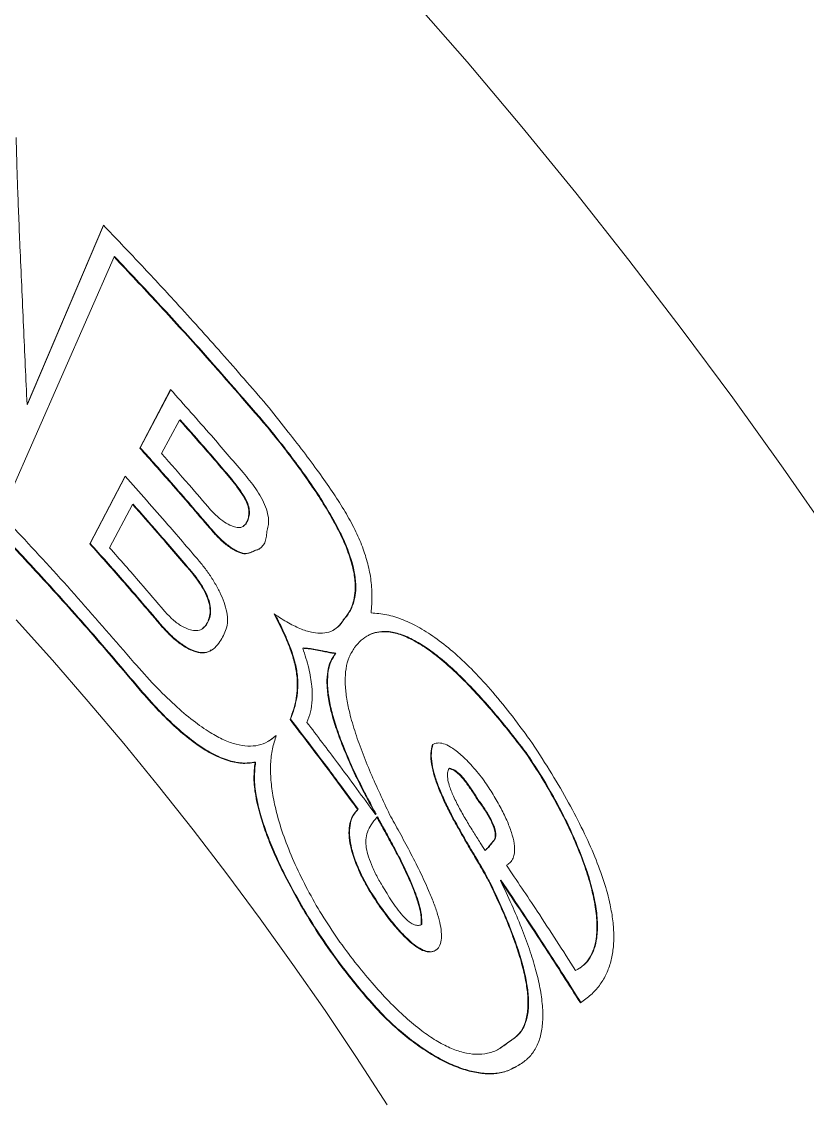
# Model space of a CAD drawing. Header units: inches. Extents: x 0.1 to 10.9, y 0 to 8.5.
# Drawn here: x 9.464 to 9.6139, y 7.0118 to 7.2176 of the extents above; entities that cross this region are included whole.
import ezdxf

# ---------------------------------------------------------------- set-up
doc = ezdxf.new("R2010")
doc.units = ezdxf.units.IN
doc.header["$MEASUREMENT"] = 0

msp = doc.modelspace()

# ---------------------------------------------------------------- linework, layer by layer
at = {"color": 7, "linetype": 'Continuous', "lineweight": 18}
for p, q in [((9.4796229809, 7.1787723375), (9.4650694132, 7.1445988818)), ((9.4796782357, 7.1787142575), (9.4651754792, 7.1446601124)), ((9.4616147778, 7.1269588089), (9.4816713584, 7.1727084833)), ((9.4817774244, 7.1727697139), (9.4816713584, 7.1727084833)), ((9.4865646703, 7.1362571976), (9.4924174148, 7.147450614)), ((9.4866707363, 7.1363184282), (9.4924639515, 7.1473979944)), ((9.4651754792, 7.1446601124), (9.4650694132, 7.1445988818)), ((9.4941741972, 7.1415903346), (9.4907273188, 7.1352066044)), ((9.4942802632, 7.1416515652), (9.4941741972, 7.1415903346)), ((9.5110152894, 7.1402968735), (9.5109092234, 7.1402356429)), ((9.4866707363, 7.1363184282), (9.4865646703, 7.1362571976)), ((9.4837657665, 7.1309042736), (9.4770207431, 7.1180043675)), ((9.4838122731, 7.1308515966), (9.4771268091, 7.1180655981)), ((9.5038096813, 7.130709599), (9.5037036153, 7.1306483684)), ((9.4851937068, 7.1254974888), (9.4808095204, 7.1172466024)), ((9.4852997728, 7.1255587194), (9.4851937068, 7.1254974888)), ((9.500005619, 7.1210624087), (9.499899553, 7.1210011781)), ((9.5062599507, 7.1212969117), (9.5063925332, 7.1213734499)), ((9.5063491497, 7.1214115958), (9.5068569239, 7.1218364809)), ((9.5068569239, 7.1218364809), (9.5067508579, 7.1217752503)), ((9.4771268091, 7.1180655981), (9.4770207431, 7.1180043675)), ((9.4961398509, 7.1130715554), (9.4960337849, 7.1130103248)), ((9.4985472544, 7.10182229), (9.4992829031, 7.1025225367)), ((9.4992829031, 7.1025225367), (9.4991768371, 7.1024613061)), ((9.5254934937, 7.1035419354), (9.5253874277, 7.1034807048)), ((9.4909587504, 7.1021915001), (9.4908526844, 7.1021302695)), ((9.4984344255, 7.1017439917), (9.498567008, 7.10182053)), ((9.52351283, 7.101555115), (9.5236454125, 7.1016316532)), ((9.5300194064, 7.1004706536), (9.5298868238, 7.1003941153)), ((9.5177662379, 7.0981409481), (9.5176601719, 7.0980797175)), ((9.523982604, 7.0971409449), (9.523876538, 7.0970797143)), ((9.4870847671, 7.0897297761), (9.4869787011, 7.0896685455)), ((9.5153333614, 7.0845450059), (9.5152272954, 7.0844837753)), ((9.5111286895, 7.0803539255), (9.511261272, 7.0804304638)), ((9.5126045879, 7.0814422781), (9.5112358985, 7.0804421552)), ((9.5602442861, 7.0781922707), (9.5601382201, 7.0781310401)), ((9.5086534634, 7.076365839), (9.5085473973, 7.0763046084)), ((9.5456492347, 7.0751963549), (9.5455431687, 7.0751351242)), ((9.529436198, 7.0705757956), (9.529330132, 7.070514565)), ((9.5511160888, 7.0691991098), (9.5510100227, 7.0691378792)), ((9.5282296907, 7.0673881541), (9.5281236247, 7.0673269234)), ((9.531644436, 7.0664327003), (9.5315383699, 7.0663714697)), ((9.5319010325, 7.0659172038), (9.5317949665, 7.0658559732)), ((9.5525274429, 7.0595666178), (9.5524213769, 7.0595053872)), ((9.5538503494, 7.0611113431), (9.5537442834, 7.0610501125)), ((9.5139495312, 7.0554824616), (9.5138434651, 7.055421231)), ((9.5566002101, 7.0567644367), (9.5564941441, 7.0567032061)), ((9.5533509967, 7.0534581867), (9.5532449307, 7.0533969561)), ((9.5554535925, 7.0538446839), (9.5553475265, 7.0537834532)), ((9.5324070046, 7.0489078995), (9.5323009385, 7.0488466689)), ((9.5403593664, 7.0453811535), (9.5402533004, 7.0453199229)), ((9.5700282734, 7.0367951886), (9.5701608559, 7.0368717269)), ((9.5333821173, 7.0277214235), (9.5332760513, 7.0276601929)), ((9.5570520438, 7.0230778837), (9.5553611948, 7.0218706641)), ((9.5572256487, 7.0231684783), (9.5573582312, 7.0232450165)), ((9.5552601788, 7.0217723037), (9.5553927613, 7.021848842)), ((9.5587202169, 7.0185024836), (9.5586141509, 7.018441253)), ((9.5587202169, 7.0185024836), (9.5589944309, 7.0186988526))]:
    msp.add_line(p, q, dxfattribs=at)
at = {"color": 7, "linetype": 'Continuous', "lineweight": 18, "flags": 128}
for points in [[(9.6187468158, 7.1188169742), (9.6092911628, 7.1324292397), (9.599653918, 7.1458577147), (9.5898416862, 7.159093196), (9.5798611924, 7.1721266128), (9.5697192765, 7.1849490326), (9.5594228893, 7.1975516675), (9.5489790876, 7.2099258803), (9.5383950289, 7.2220631904), (9.527677967, 7.2339552794), (9.5168352469, 7.2455939971), (9.5058742996, 7.2569713668), (9.4948026372, 7.2680795912), (9.4836278478, 7.2789110572), (9.4723575898, 7.2894583415), (9.4609995874, 7.2997142154), (9.4495616248, 7.3096716501), (9.4380515411, 7.3193238213), (9.4264772246, 7.3286641138), (9.4148466077, 7.3376861264)], [(9.4629665633, 7.1034742689), (9.4699011328, 7.0957793877), (9.4767496414, 7.0879258342), (9.4835073954, 7.0799189906), (9.4901697636, 7.0717643445), (9.4967321797, 7.0634674846), (9.5031901464, 7.0550340973), (9.5095392375, 7.0464699623), (9.5157751018, 7.037780949), (9.5218934655, 7.0289730126), (9.5278901353, 7.0200521894), (9.5337610015, 7.0110245935)]]:
    msp.add_lwpolyline(points, dxfattribs=at)
at = {"color": 7, "linetype": 'Continuous', "lineweight": 18}
for centre, radius, start, end in [((9.9722998975, 7.2267789714), 0.5736302444881879, 186.609958443, 233.3846650243), ((9.9534580591, 7.2159018096), 0.5374760813779257, 187.5483401119, 232.4462833554)]:
    msp.add_arc(centre, radius, start, end, dxfattribs=at)
for points, knots in [([(9.465069413226457, 7.144598881820606), (9.46495919638807, 7.147043421624317), (9.464734931706756, 7.152017470490819), (9.464388872078715, 7.159547619055749), (9.464044947925796, 7.167144481185927), (9.463740377486213, 7.174113846221012), (9.463483636269572, 7.180338843248291), (9.46327907336487, 7.185735812238726), (9.463107263712288, 7.190758478203464), (9.463025817098922, 7.193960402521828), (9.462987004459638, 7.19548625029438)], [0, 0, 0, 0, 0.143793162325331, 0.2925844017713846, 0.442736706843286, 0.5906134606126853, 0.7028377413939998, 0.8096504516994998, 0.9092906623011613, 1, 1, 1, 1]), ([(9.510755914126515, 7.144510218645547), (9.507901702824507, 7.14780835277105), (9.502194782104457, 7.15440288554621), (9.49411748070771, 7.163354664291074), (9.486595565552259, 7.171484141892828), (9.481947583365187, 7.176342512948283), (9.47962298093467, 7.178772337484893)], [0, 0, 0, 0, 0.2800618599139778, 0.5599763514753092, 0.7799303005740297, 1, 1, 1, 1]), ([(9.481671358416389, 7.172708483338212), (9.484449417124752, 7.169762984600906), (9.490001486463271, 7.163876279191542), (9.499785605192757, 7.15311123854515), (9.50669092064218, 7.145118331223374), (9.510909223393368, 7.140235642924427)], [0, 0, 0, 0, 0.2804151648743317, 0.5604217197669759, 1, 1, 1, 1]), ([(9.481777424433565, 7.1727697139466), (9.484555483141929, 7.169824215209292), (9.490107552480449, 7.16393750979993), (9.499891671209935, 7.153172469153536), (9.506796986659358, 7.145179561831761), (9.511015289410546, 7.140296873532813)], [0, 0, 0, 0, 0.2804151648743317, 0.5604217197669759, 1, 1, 1, 1]), ([(9.492417414796218, 7.147450613978076), (9.495025273534912, 7.144523819004562), (9.499682226466971, 7.139297329459247), (9.504266780907809, 7.133942836105729), (9.50628401922242, 7.131586818898946)], [0, 0, 0, 0, 0.5599925051293725, 1, 1, 1, 1]), ([(9.530681920628709, 7.104822432463077), (9.530768004601459, 7.105916098669903), (9.530931906204467, 7.107998410147046), (9.530683726587323, 7.111301080352325), (9.530019415859586, 7.114567496043549), (9.528912438170671, 7.117859037880507), (9.527378860166808, 7.121214315414876), (9.525470291671686, 7.124614747005339), (9.523216809385033, 7.128119875979138), (9.52063267481719, 7.131787583809989), (9.517676338476981, 7.135732296413186), (9.51434596578586, 7.140008683544624), (9.511990764499735, 7.142961850313584), (9.510755914126515, 7.144510218645547)], [0, 0, 0, 0, 0.087983719939442, 0.1675186713169531, 0.2421894636377289, 0.3158745406387476, 0.3922919121213089, 0.4745873091642383, 0.5597571438835255, 0.653834571333442, 0.7579771762640594, 0.8731055489909633, 0.9999999999999999, 0.9999999999999999, 0.9999999999999999, 0.9999999999999999]), ([(9.50370361530087, 7.130648368409669), (9.501934845861483, 7.132708589014583), (9.498776319066186, 7.136387565957499), (9.495580404980318, 7.140000595300822), (9.494174197150674, 7.141590334578789)], [0, 0, 0, 0, 0.5599982377930978, 1, 1, 1, 1]), ([(9.503809681318048, 7.130709599018055), (9.50204091187866, 7.132769819622969), (9.498882385083366, 7.136448796565886), (9.495686470997496, 7.140061825909208), (9.494280263167852, 7.141651565187175)], [0, 0, 0, 0, 0.5599982377930978, 1, 1, 1, 1]), ([(9.510909223393368, 7.140235642924427), (9.511957134953088, 7.138931472601439), (9.513998059369488, 7.136391455716765), (9.516882049898685, 7.132569834278276), (9.51949998974102, 7.128874099191437), (9.521816061169034, 7.125311022273947), (9.52380049625493, 7.121894634054637), (9.52542177581346, 7.11863500052873), (9.526646327349644, 7.115541151527772), (9.527435034893935, 7.112624555007493), (9.52771367168125, 7.110138434965759), (9.52758844713425, 7.108074733946595), (9.52716903915412, 7.106360428657194), (9.526446479083045, 7.104782486805471), (9.525750909784298, 7.103927495618437), (9.525387427707924, 7.103480704806215)], [0, 0, 0, 0, 0.111088118042924, 0.216356476253164, 0.3152625734538179, 0.4074252082704805, 0.4927037355059821, 0.5713180972813905, 0.6440207574711282, 0.712307923732808, 0.7785869655652481, 0.8289699384697584, 0.8816261172078012, 0.9381416276090104, 1, 1, 1, 1]), ([(9.511015289410546, 7.140296873532813), (9.512063200970266, 7.138992703209826), (9.514104125386666, 7.136452686325152), (9.516988115915863, 7.132631064886663), (9.519606055758196, 7.128935329799823), (9.521922127186214, 7.125372252882335), (9.523906562272108, 7.121955864663023), (9.52552784183064, 7.118696231137117), (9.526752393366824, 7.115602382136158), (9.527541100911112, 7.112685785615879), (9.527819737698428, 7.110199665574145), (9.527694513151427, 7.108135964554982), (9.527275105171299, 7.10642165926558), (9.526552545100225, 7.104843717413857), (9.525856975801476, 7.103988726226824), (9.525493493725103, 7.103541935414602)], [0, 0, 0, 0, 0.111088118042924, 0.216356476253164, 0.3152625734538179, 0.4074252082704805, 0.4927037355059821, 0.5713180972813905, 0.6440207574711282, 0.712307923732808, 0.7785869655652481, 0.8289699384697584, 0.8816261172078012, 0.9381416276090104, 1, 1, 1, 1]), ([(9.44349392853492, 7.136766381576135), (9.446278955701507, 7.134011023682876), (9.451849010376076, 7.128500307558599), (9.460089218702777, 7.119944699793513), (9.468718065976402, 7.110660382682071), (9.477711753255646, 7.100608740643443), (9.483889718891957, 7.093315276727256), (9.486978701067837, 7.089668545527407)], [0, 0, 0, 0, 0.1866677698533866, 0.3733355625890038, 0.5600034751566256, 0.7800017833213404, 1, 1, 1, 1]), ([(9.443599994552097, 7.136827612184523), (9.446385021718685, 7.134072254291264), (9.451955076393256, 7.128561538166987), (9.460195284719955, 7.120005930401899), (9.46882413199358, 7.110721613290457), (9.477817819272826, 7.10066997125183), (9.483995784909135, 7.093376507335642), (9.487084767085014, 7.089729776135793)], [0, 0, 0, 0, 0.1866677698533866, 0.3733355625890038, 0.5600034751566256, 0.7800017833213404, 1, 1, 1, 1]), ([(9.48543358351973, 7.095386634894439), (9.481896697077433, 7.099499542394127), (9.474827385255988, 7.107720169796893), (9.464742916328179, 7.118733090729158), (9.45531668991888, 7.128642704424125), (9.449466770344165, 7.134487622413151), (9.44654015618185, 7.137411734368158)], [0, 0, 0, 0, 0.2801660322093499, 0.5599786919301308, 0.7798649066076505, 1, 1, 1, 1]), ([(9.499899553002344, 7.121001178065261), (9.497429359207137, 7.123882842829933), (9.49301831215916, 7.129028657250704), (9.488536611140885, 7.134048482851798), (9.486564670260487, 7.136257197639979)], [0, 0, 0, 0, 0.5600016885647536, 0.9999999999999999, 0.9999999999999999, 0.9999999999999999, 0.9999999999999999]), ([(9.500005619019522, 7.121062408673647), (9.497535425224315, 7.123944073438319), (9.493124378176336, 7.129089887859092), (9.488642677158063, 7.134109713460185), (9.486670736277667, 7.136318428248365)], [0, 0, 0, 0, 0.5600016885647536, 0.9999999999999999, 0.9999999999999999, 0.9999999999999999, 0.9999999999999999]), ([(9.49072731884869, 7.135206604419255), (9.492477844705505, 7.133225110040749), (9.49560378779495, 7.12968672262696), (9.498693075332712, 7.12608409499581), (9.500052364095943, 7.124498936218171)], [0, 0, 0, 0, 0.5599992727718472, 1, 1, 1, 1]), ([(9.50628401922242, 7.131586818898946), (9.50669076240973, 7.131090294393214), (9.507510054356302, 7.130090158333128), (9.508695301436557, 7.128531791283821), (9.509770644738937, 7.126856619387367), (9.510608568550689, 7.125064231041389), (9.5110682436075, 7.123394023889057), (9.511181867147691, 7.121948640772178), (9.510914048825475, 7.120891398216182), (9.510736458694538, 7.119786160827352), (9.51061699438856, 7.118631721948106), (9.510319240049265, 7.1180659791895), (9.510169905299122, 7.117782238392636)], [0, 0, 0, 0, 0.1134290810290195, 0.22847717059253, 0.3421864695312355, 0.4552075888832461, 0.5678822420642077, 0.6551625009082476, 0.7427322178266981, 0.8294798619039927, 0.9144778803991556, 1, 1, 1, 1]), ([(9.483765766456655, 7.130904273638706), (9.48649755703265, 7.127835736272504), (9.491375791454969, 7.12235616373956), (9.496168823126153, 7.116727266538081), (9.498277777400425, 7.114250527883532)], [0, 0, 0, 0, 0.55999575655837, 1, 1, 1, 1]), ([(9.506750857924683, 7.121775250335487), (9.506894118105084, 7.122041488654834), (9.507180381235464, 7.122573487250056), (9.507406257465346, 7.123555061547403), (9.507371422957675, 7.124701624715101), (9.506892456356015, 7.126104385483039), (9.506021308072734, 7.127612177498789), (9.504896077254251, 7.12915697335361), (9.504097376061404, 7.130155897476013), (9.50370361530087, 7.130648368409669)], [0, 0, 0, 0, 0.1258037902729891, 0.2513816938997878, 0.369683332817581, 0.4856942135982534, 0.651518602768359, 0.8281982032392804, 1, 1, 1, 1]), ([(9.506856923941863, 7.121836480943873), (9.507000184122262, 7.122102719263221), (9.507286447252643, 7.122634717858443), (9.507512323482523, 7.12361629215579), (9.507477488974851, 7.124762855323487), (9.506998522373191, 7.126165616091426), (9.506127374089912, 7.127673408107175), (9.50500214327143, 7.129218203961998), (9.504203442078582, 7.130217128084399), (9.503809681318048, 7.130709599018055)], [0, 0, 0, 0, 0.1258037902729891, 0.2513816938997878, 0.369683332817581, 0.4856942135982534, 0.651518602768359, 0.8281982032392804, 1, 1, 1, 1]), ([(9.49603378489224, 7.113010324798597), (9.494023896214724, 7.11536501978778), (9.490434793386783, 7.119569850900652), (9.486795156212953, 7.123686259028331), (9.485193706824939, 7.125497488819119)], [0, 0, 0, 0, 0.5599975185628637, 1, 1, 1, 1]), ([(9.496139850909417, 7.113071555406984), (9.494129962231902, 7.115426250396167), (9.490540859403959, 7.119631081509039), (9.486901222230133, 7.123747489636719), (9.485299772842115, 7.125558719427505)], [0, 0, 0, 0, 0.5599975185628637, 1, 1, 1, 1]), ([(9.500052364095943, 7.124498936218171), (9.5004849161115, 7.124047743453994), (9.501344325794129, 7.123151297671011), (9.502721353811346, 7.122082519524816), (9.504018200098777, 7.12138134060468), (9.50516284815949, 7.121067610683702), (9.50613650435742, 7.121107179573832), (9.506545878687877, 7.121552348341988), (9.506750857924683, 7.121775250335487)], [0, 0, 0, 0, 0.1892194138008958, 0.3759478409848518, 0.5637694861375684, 0.7117338212898464, 0.8556612447024875, 1, 1, 1, 1]), ([(9.509580809773494, 7.117175665536497), (9.509572336965133, 7.117167407391412), (9.50932406712447, 7.116925427604179), (9.508599208080154, 7.116829830667968), (9.507717525926484, 7.116275167094592), (9.50656859703326, 7.116067626433959), (9.505049674910383, 7.116579601357059), (9.503373985791296, 7.117668308154844), (9.5016272396454, 7.119208449291972), (9.500542575761306, 7.120448519103486), (9.500005619019522, 7.121062408673647)], [0, 0, 0, 0, 0.0039901864394993, 0.1169202594166344, 0.2322037054669979, 0.3635664415068077, 0.4956454559481565, 0.6608525793601459, 0.8321069811193392, 1, 1, 1, 1]), ([(9.510169905299122, 7.117782238392636), (9.509947127542308, 7.117522454573824), (9.509500792332398, 7.117001977722999), (9.508508465799355, 7.116743149740769), (9.50760667419532, 7.116221884805314), (9.506463881144002, 7.116004153475197), (9.504943144423015, 7.116519142160691), (9.503268060677991, 7.117606843527258), (9.50152113869273, 7.119147276705947), (9.500436498176166, 7.120387307707669), (9.499899553002344, 7.121001178065261)], [0, 0, 0, 0, 0.10151694831694, 0.203389194166176, 0.3073843767493627, 0.4258844059132975, 0.5450305773092741, 0.694061037031715, 0.8485466409001255, 1, 1, 1, 1]), ([(9.490852684372333, 7.10213026951529), (9.488292835709716, 7.10513252897438), (9.483721659009664, 7.11049372812936), (9.479068252450787, 7.115709441766935), (9.477020743090376, 7.118004367507687)], [0, 0, 0, 0, 0.5599977490673673, 1, 1, 1, 1]), ([(9.490958750389511, 7.102191500123676), (9.488398901726894, 7.105193759582766), (9.483827725026842, 7.110554958737747), (9.479174318467965, 7.115770672375321), (9.477126809107554, 7.118065598116074)], [0, 0, 0, 0, 0.5599977490673673, 1, 1, 1, 1]), ([(9.480809520385163, 7.117246602392145), (9.482780791759355, 7.115013399006211), (9.486300926670998, 7.111025527368371), (9.489772171190786, 7.106952784766941), (9.491299522897819, 7.105160773190362)], [0, 0, 0, 0, 0.5599988135886016, 1, 1, 1, 1]), ([(9.499176837121603, 7.102461306094374), (9.499368594573209, 7.102812919462568), (9.499750705488307, 7.103513571795788), (9.500025017754448, 7.104845890180306), (9.499918727803177, 7.106414735621001), (9.499327771091906, 7.108136150284101), (9.4984168735402, 7.109852208584867), (9.49729620043787, 7.111515507752266), (9.496452410325164, 7.112514633474667), (9.49603378489224, 7.113010324798597)], [0, 0, 0, 0, 0.1409291760158194, 0.2808265126599006, 0.4149102291522825, 0.5494190351490242, 0.6971376285455504, 0.8497423832571227, 1, 1, 1, 1]), ([(9.49928290313878, 7.10252253670276), (9.499474660590387, 7.102874150070954), (9.499856771505486, 7.103574802404175), (9.500131083771624, 7.104907120788692), (9.500024793820355, 7.106475966229387), (9.499433837109084, 7.108197380892488), (9.498522939557377, 7.109913439193253), (9.497402266455047, 7.111576738360653), (9.496558476342342, 7.112575864083055), (9.496139850909417, 7.113071555406984)], [0, 0, 0, 0, 0.1409291760158194, 0.2808265126599006, 0.4149102291522825, 0.5494190351490242, 0.6971376285455504, 0.8497423832571227, 1, 1, 1, 1]), ([(9.498277777400425, 7.114250527883532), (9.498713557463521, 7.113692051031457), (9.49959599793995, 7.112561153541753), (9.500786940697605, 7.110715202602947), (9.501838735379675, 7.108795388489472), (9.50267167470081, 7.10685640138167), (9.503212197679716, 7.104975287785776), (9.503370136417649, 7.103226488560004), (9.50309104951458, 7.10174390289961), (9.502554083968404, 7.100469255126705), (9.502084843236231, 7.099728509425521), (9.501849662895653, 7.099357252596473)], [0, 0, 0, 0, 0.1140673351375179, 0.2309826494776167, 0.3470492617021368, 0.4595414618968464, 0.5675421250971431, 0.6712810155736141, 0.7777855284831589, 0.8886275817297615, 1, 1, 1, 1]), ([(9.491299522897819, 7.105160773190362), (9.491816861298977, 7.104591845254958), (9.492852511219999, 7.103452919225013), (9.494552046241314, 7.102252513651692), (9.496102773946678, 7.10156139262355), (9.497412563194572, 7.101393862224813), (9.498472820606144, 7.101635694351575), (9.498940629302282, 7.102184301301037), (9.499176837121603, 7.102461306094374)], [0, 0, 0, 0, 0.191323889087627, 0.3830076603239518, 0.5709417501408498, 0.7145715386744427, 0.8558803310465224, 0.9999999999999999, 0.9999999999999999, 0.9999999999999999, 0.9999999999999999]), ([(9.525387427707924, 7.103480704806215), (9.52505693364674, 7.103006479520122), (9.52440801985833, 7.102075354386265), (9.523050694358398, 7.101228893747819), (9.521446892389303, 7.10086393063138), (9.51954605821097, 7.101010119309032), (9.517348561773588, 7.101686296692827), (9.514846558069108, 7.102889052532055), (9.513100134927683, 7.104028357362908), (9.512181105455477, 7.104627899760475)], [0, 0, 0, 0, 0.1296289083046069, 0.254521928999275, 0.3797388075858488, 0.5103016432720455, 0.6576376055616615, 0.8198368292310004, 1, 1, 1, 1]), ([(9.512181105455477, 7.104627899760475), (9.512784052842244, 7.103449176664232), (9.513911137850418, 7.101245798459561), (9.515262834059532, 7.098044814367946), (9.51617741506932, 7.09513087495722), (9.516598330916112, 7.092616882965208), (9.516642248042615, 7.090426898727964), (9.516416839912825, 7.08844630482793), (9.515944220281535, 7.086440047938973), (9.515475462812619, 7.085160949611209), (9.515227295407776, 7.084483775307677)], [0, 0, 0, 0, 0.1624403698537027, 0.3036485597297521, 0.430497804179872, 0.5516481597975578, 0.6492492661520415, 0.7539351764350098, 0.8697295024903892, 1, 1, 1, 1]), ([(9.561461173642257, 7.079908077672195), (9.560195682633257, 7.081658433207219), (9.557756252298402, 7.085032515171103), (9.55400049505645, 7.08964250202393), (9.55034963616615, 7.093660284265553), (9.546788112357781, 7.097071127215117), (9.543338062359291, 7.099859045601646), (9.539998776434544, 7.102032918478073), (9.53677626079226, 7.103587049217279), (9.533635764931486, 7.104583262097715), (9.531671248766441, 7.104742327370219), (9.530681920628709, 7.104822432463077)], [0, 0, 0, 0, 0.1400462250592821, 0.2699608351716198, 0.3906981281224731, 0.5034456740768445, 0.6096593810526412, 0.7092996432215616, 0.8061982644297804, 0.9024016632936949, 1, 1, 1, 1]), ([(9.512378255341973, 7.104505229968074), (9.512949625215029, 7.103387425958812), (9.514044804154468, 7.101244863903844), (9.515368626660278, 7.098105959314143), (9.516283547975986, 7.095192126522285), (9.516704383165612, 7.09267810926014), (9.516748317667895, 7.09048813046678), (9.51652290482589, 7.088507535090395), (9.51605028662836, 7.08650127865064), (9.515581528943905, 7.085222180255347), (9.515333361424954, 7.084545005916064)], [0, 0, 0, 0, 0.1553361035589219, 0.2977420357183573, 0.425667228410763, 0.5478451937138213, 0.646274162617132, 0.7518480294791821, 0.8686245348303548, 1, 1, 1, 1]), ([(9.525493493725103, 7.103541935414602), (9.525172209585266, 7.103052323885841), (9.524654593782152, 7.102263518485106), (9.523889645907452, 7.101839445086091), (9.523599501194603, 7.101678594054729)], [0, 0, 0, 0, 0.6207000209490333, 1, 1, 1, 1]), ([(9.501849662895653, 7.099357252596473), (9.501536551863389, 7.098940201200421), (9.500913253425127, 7.098109992561799), (9.49967661488095, 7.09730808162621), (9.498146389049689, 7.097112669455944), (9.496374238007283, 7.097634783056713), (9.494501977513334, 7.098714914065133), (9.492608745586123, 7.100222267521043), (9.49143583981039, 7.101496657355288), (9.490852684372333, 7.10213026951529)], [0, 0, 0, 0, 0.1410853166219409, 0.2808532707266347, 0.4168771043403133, 0.553809842425302, 0.7013455720038853, 0.8515124084232281, 0.9999999999999999, 0.9999999999999999, 0.9999999999999999, 0.9999999999999999]), ([(9.500212919099093, 7.097772663589304), (9.500053500278751, 7.09766051716163), (9.499503145373506, 7.097273358754332), (9.498240602789684, 7.097194019203778), (9.496483761370353, 7.097690144849928), (9.494607073458178, 7.098777791363036), (9.492715052722238, 7.100283088832092), (9.491541985898705, 7.101557752043601), (9.490958750389511, 7.102191500123676)], [0, 0, 0, 0, 0.0716081803441874, 0.2472099167697439, 0.4239850152390456, 0.6144481834246343, 0.8083080131928593, 1, 1, 1, 1]), ([(9.527539888453887, 7.098206632238369), (9.527945996313031, 7.098703607253626), (9.52872952292528, 7.099662448953703), (9.530170510598, 7.100629488295481), (9.531737760398787, 7.10117705937073), (9.533625208053081, 7.101314087567785), (9.535887427550916, 7.100893608503151), (9.538530911097121, 7.099775584679471), (9.54132427338976, 7.098062179210625), (9.544248490577917, 7.095807881073572), (9.547285940834982, 7.093062144701033), (9.550418856203008, 7.089872563917767), (9.55362607466289, 7.0862833178229), (9.556895128465126, 7.082350150860245), (9.55904254969184, 7.079556456114672), (9.560138220054093, 7.078131040133951)], [0, 0, 0, 0, 0.0612041784141951, 0.1180846454667726, 0.1720020130181489, 0.2243287269233158, 0.2937747104276404, 0.3652207369741929, 0.4404794853588833, 0.5206413983970111, 0.6062106518201678, 0.6972602306241804, 0.7935598639279481, 0.8946688540378892, 1, 1, 1, 1]), ([(9.530026171737722, 7.100430174601147), (9.53012850858499, 7.100502912046882), (9.530672862643653, 7.1008898198407), (9.531855338100254, 7.101219248821025), (9.533727104468657, 7.101382214998676), (9.535994777933041, 7.100952714679059), (9.538636608932276, 7.099837424287541), (9.541430447299682, 7.098123231356612), (9.5443545247548, 7.09586916434811), (9.547392016225169, 7.093123359805783), (9.55052491948307, 7.089933799053543), (9.553732141467808, 7.086344547128306), (9.557001194271587, 7.082411381817173), (9.559148615637827, 7.079617686840812), (9.560244286071269, 7.078192270742337)], [0, 0, 0, 0, 0.0139569494591177, 0.0742403375464378, 0.1327452636015458, 0.2103907304487113, 0.2902723853069309, 0.374416929854979, 0.4640435554296564, 0.5597159657626554, 0.6615157631841307, 0.7691854887430792, 0.8822324115941748, 1, 1, 1, 1]), ([(9.517660171882676, 7.098079717534817), (9.51800617274793, 7.098058929667148), (9.51876765778418, 7.09801317934755), (9.520008459407196, 7.097789487131966), (9.521229339028213, 7.097550207818392), (9.522310723958368, 7.097333014247101), (9.523159477821748, 7.097164867146223), (9.523660483808696, 7.097105371291223), (9.523876537951635, 7.097079714260578)], [0, 0, 0, 0, 0.171946780993701, 0.3784236223298572, 0.5948113789359298, 0.755453177395066, 0.894541471473724, 1, 1, 1, 1]), ([(9.518451858820422, 7.083928858118908), (9.518707637667658, 7.084577736478873), (9.519215409979216, 7.085865890164441), (9.519506518709774, 7.088227448399932), (9.519415885806472, 7.09102202930327), (9.51884686023056, 7.094346696628997), (9.518066388406792, 7.096801863261181), (9.517660171882676, 7.098079717534817)], [0, 0, 0, 0, 0.1793601386737138, 0.356065848287657, 0.535714233474438, 0.7583505969960572, 1, 1, 1, 1]), ([(9.517766237899853, 7.098140948143204), (9.518112238765106, 7.098120160275534), (9.518873723801358, 7.098074409955937), (9.520114525424374, 7.097850717740354), (9.521335405045392, 7.097611438426779), (9.522416789975546, 7.097394244855488), (9.523265543838928, 7.097226097754609), (9.523766549825876, 7.097166601899609), (9.523982603968813, 7.097140944868964)], [0, 0, 0, 0, 0.171946780993701, 0.3784236223298572, 0.5948113789359298, 0.755453177395066, 0.894541471473724, 1, 1, 1, 1]), ([(9.523876537951635, 7.097079714260578), (9.523542269317065, 7.096600927609495), (9.52287828230466, 7.095649871826348), (9.522349857790786, 7.093694949311113), (9.52220256608705, 7.091396392018738), (9.522459814346645, 7.088727155640085), (9.523101914409933, 7.085724964110156), (9.524117542448172, 7.082392340067645), (9.525500621830824, 7.078732450216767), (9.527245205081103, 7.074721339338806), (9.52861322322392, 7.071961077728994), (9.529330131950951, 7.0705145650147)], [0, 0, 0, 0, 0.0892172702755487, 0.1772200638014597, 0.2676762046494596, 0.3639735907077905, 0.4689360178044724, 0.5825839777154412, 0.7082595290347481, 0.847113657986261, 1, 1, 1, 1]), ([(9.523982603968813, 7.097140944868964), (9.523648335334245, 7.096662158217882), (9.522984348321838, 7.095711102434734), (9.522455923807964, 7.093756179919499), (9.522308632104227, 7.091457622627125), (9.522565880363823, 7.088788386248472), (9.523207980427111, 7.085786194718542), (9.52422360846535, 7.082453570676032), (9.525606687848, 7.078793680825154), (9.527351271098281, 7.074782569947192), (9.528719289241097, 7.072022308337381), (9.52943619796813, 7.070575795623087)], [0, 0, 0, 0, 0.0892172702755487, 0.1772200638014597, 0.2676762046494596, 0.3639735907077905, 0.4689360178044724, 0.5825839777154412, 0.7082595290347481, 0.847113657986261, 1, 1, 1, 1]), ([(9.534202100434007, 7.066384147893635), (9.533591045385458, 7.067690238112133), (9.532354800340057, 7.070332631077051), (9.530577932618812, 7.074333241180688), (9.528931203915285, 7.078363238798214), (9.527515608369532, 7.082341606054801), (9.526502824404199, 7.085930917991697), (9.5259057704379, 7.089077368391824), (9.52568152124509, 7.091778704699752), (9.525842719264515, 7.094252640382122), (9.526416344576829, 7.096486437147867), (9.527158346475085, 7.097622474688178), (9.527539888453887, 7.098206632238369)], [0, 0, 0, 0, 0.1150928085582197, 0.2328479482809309, 0.3505904151193092, 0.4660734984539506, 0.5777659505196886, 0.6625964500412583, 0.7453714650560264, 0.8274860466843497, 0.9112922550825162, 0.9999999999999999, 0.9999999999999999, 0.9999999999999999, 0.9999999999999999]), ([(9.512610609950745, 7.081462952033935), (9.512085955628192, 7.081031392067379), (9.511060248168713, 7.080187685539321), (9.50920549047714, 7.079510119897088), (9.507174482023855, 7.079333521080412), (9.50494899808512, 7.079692362334472), (9.502540842802746, 7.080574047151194), (9.4997798743346, 7.08206846528261), (9.496636336919902, 7.084288065989704), (9.49310210233615, 7.08732127540865), (9.489309615998101, 7.091046731741951), (9.486767939753742, 7.093892587344828), (9.48543358351973, 7.095386634894439)], [0, 0, 0, 0, 0.0829416969778862, 0.1621523232255877, 0.2397826832723974, 0.3181138620513624, 0.3993679426520867, 0.4855411921968081, 0.5956564516060391, 0.7170954907899372, 0.8514777811172282, 1, 1, 1, 1]), ([(9.486978701067837, 7.089668545527407), (9.488160017638883, 7.088341233950036), (9.490418864132282, 7.0858032240925), (9.49383734685247, 7.082531107830864), (9.497074712884771, 7.079904356517351), (9.500189935092461, 7.077913039569125), (9.50316996616687, 7.076610204952969), (9.506024181805097, 7.075988683354582), (9.50770357436237, 7.076198955572296), (9.508547397349039, 7.076304608375147)], [0, 0, 0, 0, 0.172688251847601, 0.3302046730718101, 0.4745694253176211, 0.608399573390902, 0.7408604182444692, 0.8697934351953759, 1, 1, 1, 1]), ([(9.487084767085014, 7.089729776135793), (9.488266083656063, 7.088402464558424), (9.49052493014946, 7.085864454700887), (9.493943412869646, 7.08259233843925), (9.49718077890195, 7.079965587125737), (9.50029600110964, 7.077974270177512), (9.503276032184047, 7.076671435561356), (9.506130247822275, 7.076049913962969), (9.507809640379548, 7.076260186180682), (9.508653463366217, 7.076365838983533)], [0, 0, 0, 0, 0.172688251847601, 0.3302046730718101, 0.4745694253176211, 0.608399573390902, 0.7408604182444692, 0.8697934351953759, 1, 1, 1, 1]), ([(9.515227295407776, 7.084483775307677), (9.517660943123834, 7.081311947611664), (9.522006383877825, 7.075648437135625), (9.526254604184615, 7.069869422650707), (9.528123624720372, 7.067326923446633)], [0, 0, 0, 0, 0.5600462309432405, 1, 1, 1, 1]), ([(9.515333361424954, 7.084545005916064), (9.517767009141012, 7.08137317822005), (9.522112449895003, 7.075709667744011), (9.526360670201793, 7.069930653259093), (9.528229690737549, 7.06738815405502)], [0, 0, 0, 0, 0.5600462309432405, 1, 1, 1, 1]), ([(9.531538369935742, 7.066371469689146), (9.529122680437444, 7.06968083913408), (9.524809076656894, 7.075590252806228), (9.520394291315224, 7.081381017485266), (9.518451858820422, 7.083928858118908)], [0, 0, 0, 0, 0.5600165479242943, 1, 1, 1, 1]), ([(9.524329882495598, 7.04260249621588), (9.523299545160217, 7.044148871127964), (9.521257679080767, 7.047213392203415), (9.518545580782687, 7.051990510806522), (9.516180438750546, 7.056772807457083), (9.514232992900844, 7.061507242837981), (9.512851304752836, 7.065804163255271), (9.511980156164487, 7.069613064361341), (9.511530359061306, 7.072937276882291), (9.511464086886667, 7.076057645199052), (9.511774476172592, 7.078970201049178), (9.512329843318179, 7.080625907390958), (9.512610609950745, 7.081462952033935)], [0, 0, 0, 0, 0.1224654287378798, 0.2426952768363804, 0.3599635146644376, 0.473773527857382, 0.5839869008934199, 0.6683158215944006, 0.7511250912505253, 0.8332024826773533, 0.9156752832226818, 1, 1, 1, 1]), ([(9.55201917609138, 7.073150800990925), (9.551251095156665, 7.074089968848334), (9.549837449621647, 7.075818498210604), (9.547723291682095, 7.077922209466868), (9.54593878501199, 7.079274317390222), (9.544483823470493, 7.079936142932211), (9.543302276125365, 7.080101173185195), (9.542685158559845, 7.07983962940718), (9.542374595977478, 7.079708008277528)], [0, 0, 0, 0, 0.2527214152832527, 0.4651313216762831, 0.6435185018843055, 0.7666514381210406, 0.8825680291436919, 1, 1, 1, 1]), ([(9.570596442859939, 7.030452928072926), (9.571282470366247, 7.030938030819606), (9.57260458094183, 7.031872919677168), (9.574227485184105, 7.033675046993677), (9.57548157784843, 7.035699954535639), (9.5763586018632, 7.037967155119702), (9.576870306430296, 7.040461099648402), (9.577024745429352, 7.043172464888092), (9.5768328170435, 7.046088924496114), (9.576244670656493, 7.04956444750869), (9.575125340746814, 7.053669550066884), (9.573367191324163, 7.058417452953661), (9.571092980852976, 7.063447029723552), (9.568324216562695, 7.068739154313969), (9.565097659680136, 7.074289138678137), (9.562700292554721, 7.077993445386246), (9.561461173642257, 7.079908077672195)], [0, 0, 0, 0, 0.0676347953501019, 0.1303456164473223, 0.1890412577979589, 0.2447271634741728, 0.2984769341007416, 0.3513825251708605, 0.4044917130104554, 0.4587491528954244, 0.5342090274428776, 0.6145868858388842, 0.7008790649395473, 0.7936992992148021, 0.8933700653154705, 1, 1, 1, 1]), ([(9.542374595977478, 7.079708008277528), (9.542238335340732, 7.079157562624488), (9.541966162767746, 7.078058079947365), (9.54215591869536, 7.075968457386117), (9.542696414553166, 7.073722299717029), (9.54354996661951, 7.071328310531771), (9.544634623347442, 7.068846496151208), (9.54597229099389, 7.066154775684593), (9.547510289624272, 7.063330721741047), (9.549167336369058, 7.060465958202454), (9.550732939231208, 7.057820615692346), (9.552113992814471, 7.055504610821449), (9.552895542448903, 7.054048087966946), (9.553244930652987, 7.053396956059359)], [0, 0, 0, 0, 0.0780862083152017, 0.1559725885574282, 0.2374234321188265, 0.3237794428730942, 0.4146484745515792, 0.5085671234904912, 0.6223085360439532, 0.7330991798816067, 0.8362194095029322, 0.9267826330451914, 1, 1, 1, 1]), ([(9.542480661994656, 7.079769238885915), (9.542344401357909, 7.079218793232876), (9.542072228784924, 7.078119310555752), (9.542261984712539, 7.076029687994503), (9.542802480570344, 7.073783530325415), (9.543656032636688, 7.071389541140159), (9.54474068936462, 7.068907726759595), (9.546078357011067, 7.066216006292979), (9.547616355641448, 7.063391952349433), (9.549273402386236, 7.06052718881084), (9.550839005248386, 7.057881846300733), (9.552220058831649, 7.055565841429835), (9.553001608466081, 7.054109318575333), (9.553350996670165, 7.053458186667745)], [0, 0, 0, 0, 0.0780862083152017, 0.1559725885574282, 0.2374234321188265, 0.3237794428730942, 0.4146484745515792, 0.5085671234904912, 0.6223085360439532, 0.7330991798816067, 0.8362194095029322, 0.9267826330451914, 1, 1, 1, 1]), ([(9.560138220054093, 7.078131040133951), (9.561052859089733, 7.076757049829659), (9.562877718441104, 7.074015707116557), (9.565371039901231, 7.069756316507821), (9.567636853757005, 7.065467514418396), (9.569616248704698, 7.061204182537113), (9.571269378626534, 7.057038252693103), (9.57255117928425, 7.053036013965458), (9.57341649754839, 7.049263885332874), (9.573817384511893, 7.045788450860044), (9.573708217874023, 7.042934677434036), (9.573193728092281, 7.040687732330626), (9.57238670050417, 7.038964881834205), (9.571234489720283, 7.037540747183808), (9.570215707563953, 7.036928874960959), (9.569690610805763, 7.036613506146686)], [0, 0, 0, 0, 0.0949263731492967, 0.1893941467429602, 0.2824069338048276, 0.3730357310285146, 0.4604836811906835, 0.5441731771051892, 0.6238680645275306, 0.6998416266636975, 0.7730832549793273, 0.8273714292482091, 0.882325203659781, 0.9393485116567898, 0.9999999999999999, 0.9999999999999999, 0.9999999999999999, 0.9999999999999999]), ([(9.560244286071269, 7.078192270742337), (9.561158925104415, 7.076818280441886), (9.562983784450806, 7.074076937736443), (9.56547710594796, 7.069817547070761), (9.567742919666436, 7.065528745192498), (9.569722315107088, 7.061265412553041), (9.57137544328591, 7.057099485389796), (9.572657250035844, 7.053097237292291), (9.57352254713657, 7.04932514120914), (9.573923507882004, 7.045849593259335), (9.573814100476746, 7.042996190134766), (9.573300287785475, 7.040748203662843), (9.572490849887787, 7.039029060234536), (9.571435339674101, 7.037699915070281), (9.570534452471861, 7.0371504352658), (9.570125103936453, 7.036900760553315)], [0, 0, 0, 0, 0.0961925598533323, 0.1919204030663841, 0.2861738522369555, 0.3780115124377089, 0.4666258974705787, 0.5514316956673567, 0.6321896028121, 0.7091765473313034, 0.7833951178061929, 0.8384074213361548, 0.8940942031953732, 0.9518781233595864, 1, 1, 1, 1]), ([(9.508547397349039, 7.076304608375147), (9.50843970484165, 7.07533360556588), (9.50822021547035, 7.073354593271501), (9.508617086167288, 7.069856673487696), (9.509455874110703, 7.066295761795019), (9.510650658375804, 7.062707614984638), (9.512081507986816, 7.059131074476292), (9.513240477678114, 7.056690835730159), (9.513843465142003, 7.055421231025342)], [0, 0, 0, 0, 0.160240284644468, 0.3265876167807016, 0.5050803406313997, 0.6571376568618785, 0.821615960879739, 1, 1, 1, 1]), ([(9.508653463366217, 7.076365838983533), (9.508545770858829, 7.075394836174267), (9.508326281487529, 7.073415823879888), (9.508723152184466, 7.069917904096082), (9.509561940127881, 7.066356992403406), (9.510756724392984, 7.062768845593024), (9.512187574003994, 7.059192305084678), (9.513346543695292, 7.056752066338546), (9.51394953115918, 7.055482461633728)], [0, 0, 0, 0, 0.160240284644468, 0.3265876167807016, 0.5050803406313997, 0.6571376568618785, 0.821615960879739, 1, 1, 1, 1]), ([(9.552421376884094, 7.059505387202315), (9.552112759735609, 7.059998151317971), (9.551399581297222, 7.061136872041117), (9.550207935639044, 7.062999475253156), (9.548881746181717, 7.065163224932707), (9.547564041069622, 7.067466108896308), (9.546407446694877, 7.069754270821686), (9.545620206050213, 7.071710797385098), (9.545251584520832, 7.073234339184979), (9.545188158491694, 7.074373374237566), (9.545425322649653, 7.074882260442043), (9.54554316870419, 7.075135124247108)], [0, 0, 0, 0, 0.0954464558379801, 0.220565690074578, 0.3632445369549329, 0.5117217722829935, 0.6551013719480695, 0.7844926367895768, 0.8609024693696739, 0.9308829153531545, 1, 1, 1, 1]), ([(9.54554316870419, 7.075135124247108), (9.545868883723697, 7.075037048944899), (9.546517456785358, 7.074841758598374), (9.547542595365284, 7.073985233866813), (9.548605609784094, 7.072753881927896), (9.549764652968749, 7.071098932308361), (9.550574901789814, 7.069823053425617), (9.551010022740632, 7.069137879170306)], [0, 0, 0, 0, 0.158122130622147, 0.314857308482034, 0.488299198564046, 0.7252057226529353, 0.9999999999999999, 0.9999999999999999, 0.9999999999999999, 0.9999999999999999]), ([(9.545649234721369, 7.075196354855495), (9.545974949740875, 7.075098279553285), (9.546623522802534, 7.074902989206761), (9.547648661382462, 7.0740464644752), (9.548711675801272, 7.072815112536283), (9.549870718985927, 7.071160162916748), (9.550680967806992, 7.069884284034004), (9.55111608875781, 7.069199109778694)], [0, 0, 0, 0, 0.158122130622147, 0.314857308482034, 0.488299198564046, 0.7252057226529353, 0.9999999999999999, 0.9999999999999999, 0.9999999999999999, 0.9999999999999999]), ([(9.55663926887503, 7.056810526758014), (9.556858427682792, 7.056948061485047), (9.557322566528347, 7.057239335242555), (9.557796300751086, 7.058007799472995), (9.558100907526443, 7.059182495365357), (9.558029759678403, 7.060868502713459), (9.557479422317167, 7.063028687191262), (9.556544634390228, 7.065400622929224), (9.555283936247038, 7.067925607753386), (9.553763434819897, 7.070549881403847), (9.552609607591481, 7.072270389829245), (9.55201917609138, 7.073150800990925)], [0, 0, 0, 0, 0.0655089363841159, 0.138736117508637, 0.2085468745706648, 0.3144017120606681, 0.4290549121258786, 0.555862799059591, 0.6947688899109494, 0.8438084508929324, 1, 1, 1, 1]), ([(9.529330131950951, 7.0705145650147), (9.529528710793791, 7.070159770886384), (9.529969130537843, 7.069372887767567), (9.53054592255425, 7.06824046725501), (9.531074236675547, 7.067210097274391), (9.531396403120464, 7.066627984999923), (9.531538369935742, 7.066371469689146)], [0, 0, 0, 0, 0.2594300470877053, 0.5753790952963913, 0.8128853004660688, 1, 1, 1, 1]), ([(9.52943619796813, 7.070575795623087), (9.529634776810969, 7.070221001494771), (9.530075196555021, 7.069434118375954), (9.530651988571426, 7.068301697863397), (9.531180302692723, 7.067271327882779), (9.531502469137644, 7.06668921560831), (9.53164443595292, 7.066432700297534)], [0, 0, 0, 0, 0.2594300470877053, 0.5753790952963913, 0.8128853004660688, 1, 1, 1, 1]), ([(9.551010022740632, 7.069137879170306), (9.55148981666847, 7.068470479375533), (9.552362156963355, 7.067257042314329), (9.553417091887543, 7.065485128348178), (9.554068410508068, 7.064055276714559), (9.554360577276373, 7.062948763117146), (9.554385670113179, 7.062125819914614), (9.554179913116187, 7.061462198848868), (9.553894183622242, 7.06119191143466), (9.553744283401311, 7.061050112481585)], [0, 0, 0, 0, 0.245501840406857, 0.4463606882655081, 0.6081318392619998, 0.7101047649576153, 0.8031941386673208, 0.8967511484839139, 1, 1, 1, 1]), ([(9.55111608875781, 7.069199109778694), (9.551595882685648, 7.06853170998392), (9.552468222980533, 7.067318272922715), (9.553523157904719, 7.065546358956564), (9.554174476525246, 7.064116507322947), (9.554466643293551, 7.063009993725533), (9.554491736130357, 7.062187050523001), (9.554285979133365, 7.061523429457256), (9.55400024963942, 7.061253142043046), (9.55385034941849, 7.061111343089971)], [0, 0, 0, 0, 0.245501840406857, 0.4463606882655081, 0.6081318392619998, 0.7101047649576153, 0.8031941386673208, 0.8967511484839139, 1, 1, 1, 1]), ([(9.528123624720372, 7.067326923446633), (9.527786948393398, 7.066954538691098), (9.52713723916765, 7.066235920267957), (9.526581589317999, 7.064703344099619), (9.526399576176392, 7.062928993666281), (9.526595433989309, 7.060921249318453), (9.527203384680458, 7.058472791496921), (9.528349560625884, 7.05555525651631), (9.530090860983579, 7.052198573731291), (9.531539728639434, 7.050001154665885), (9.532300938535553, 7.048846668863298)], [0, 0, 0, 0, 0.1088578230492672, 0.2100709977610608, 0.3081188168803258, 0.407233352761652, 0.5109219080894021, 0.6576739118147417, 0.8201478202831023, 1, 1, 1, 1]), ([(9.528229690737549, 7.06738815405502), (9.527893014410575, 7.067015769299485), (9.527243305184829, 7.066297150876343), (9.526687655335177, 7.064764574708005), (9.52650564219357, 7.062990224274667), (9.526701500006489, 7.06098247992684), (9.527309450697638, 7.058534022105307), (9.52845562664306, 7.055616487124697), (9.530196927000757, 7.052259804339678), (9.53164579465661, 7.050062385274272), (9.53240700455273, 7.048907899471685)], [0, 0, 0, 0, 0.1088578230492672, 0.2100709977610608, 0.3081188168803258, 0.407233352761652, 0.5109219080894021, 0.6576739118147417, 0.8201478202831023, 1, 1, 1, 1]), ([(9.532032554183374, 7.054088771143236), (9.531659861369214, 7.054840075556505), (9.530970699095583, 7.05622934478297), (9.530177120253608, 7.05822828327822), (9.529716467635605, 7.060010441417675), (9.529634375356114, 7.061644558775781), (9.52996988898175, 7.063141254495848), (9.530710763147532, 7.064568883530816), (9.531410056587669, 7.065399035314843), (9.531794966500666, 7.065855973179009)], [0, 0, 0, 0, 0.1593451032340027, 0.2946518673412429, 0.4138853355018184, 0.5284858498149492, 0.658277084282306, 0.81190651848271, 1, 1, 1, 1]), ([(9.531794966500666, 7.065855973179009), (9.532231937653135, 7.065060525222381), (9.533188274011666, 7.06331964187586), (9.534716290375755, 7.060551816455441), (9.536320330627332, 7.057496339386165), (9.537742654848206, 7.054541850293816), (9.53888714398316, 7.051822304868681), (9.53969563412853, 7.049450497141899), (9.540243166717707, 7.047225718475131), (9.540250003568419, 7.045939938450801), (9.540253300363807, 7.045319922916003)], [0, 0, 0, 0, 0.1177119619704107, 0.2576193609814081, 0.4100104854901307, 0.5656302710827037, 0.6847616321614081, 0.7976007731405816, 0.9024011397678506, 0.9999999999999999, 0.9999999999999999, 0.9999999999999999, 0.9999999999999999]), ([(9.531901032517844, 7.065917203787396), (9.532338003670313, 7.065121755830767), (9.533294340028846, 7.063380872484247), (9.534822356392935, 7.060613047063828), (9.536426396644512, 7.057557569994551), (9.537848720865384, 7.054603080902203), (9.538993210000339, 7.051883535477067), (9.539801700145706, 7.049511727750285), (9.540349232734885, 7.047286949083517), (9.540356069585599, 7.046001169059188), (9.540359366380985, 7.04538115352439)], [0, 0, 0, 0, 0.1177119619704107, 0.2576193609814081, 0.4100104854901307, 0.5656302710827037, 0.6847616321614081, 0.7976007731405816, 0.9024011397678506, 0.9999999999999999, 0.9999999999999999, 0.9999999999999999, 0.9999999999999999]), ([(9.543548831458065, 7.040938717080793), (9.543730271607332, 7.041292340755879), (9.54409719518416, 7.042007468384664), (9.544154410781204, 7.043567675085076), (9.543906886677176, 7.045358333825178), (9.54337429188267, 7.047381065831885), (9.542611757344797, 7.049583042366017), (9.541484979702373, 7.052348179646096), (9.539960178488824, 7.05562833303819), (9.538073197160443, 7.059328352410754), (9.536134803948396, 7.062920957243596), (9.534831197781063, 7.065256875120515), (9.534202100434007, 7.066384147893635)], [0, 0, 0, 0, 0.0626057063070385, 0.1266065409473768, 0.1957129599525833, 0.2714596900303592, 0.353876504874151, 0.4420972362039535, 0.5821778371829649, 0.7263235233271244, 0.8679285586856509, 1, 1, 1, 1]), ([(9.553744283401311, 7.061050112481585), (9.553545430649018, 7.060773914511977), (9.553140213488852, 7.060211085204371), (9.552663932085316, 7.059743509078354), (9.552421376884094, 7.059505387202315)], [0, 0, 0, 0, 0.4907313209784854, 1, 1, 1, 1]), ([(9.55385034941849, 7.061111343089971), (9.553651496666198, 7.060835145120364), (9.55324627950603, 7.060272315812758), (9.552769998102494, 7.05980473968674), (9.552527442901273, 7.059566617810701)], [0, 0, 0, 0, 0.4907313209784854, 1, 1, 1, 1]), ([(9.513843465142003, 7.055421231025342), (9.514844014379976, 7.053508416736493), (9.516832306603808, 7.049707270694093), (9.520187122528382, 7.044224627152317), (9.523521512430849, 7.039350313035638), (9.526798384096537, 7.035050331113426), (9.529955402956187, 7.031240890733216), (9.532164045916666, 7.028859282633218), (9.533276051296227, 7.027660192935791)], [0, 0, 0, 0, 0.1879604350530979, 0.3735151227150103, 0.5582732343645834, 0.7039639036036489, 0.8509520381395106, 1, 1, 1, 1]), ([(9.51394953115918, 7.055482461633728), (9.514950080397155, 7.05356964734488), (9.516938372620986, 7.049768501302481), (9.52029318854556, 7.044285857760704), (9.523627578448027, 7.039411543644024), (9.526904450113713, 7.035111561721813), (9.530061468973365, 7.031302121341604), (9.532270111933844, 7.028920513241605), (9.533382117313405, 7.027721423544178)], [0, 0, 0, 0, 0.1879604350530979, 0.3735151227150103, 0.5582732343645834, 0.7039639036036489, 0.8509520381395106, 1, 1, 1, 1]), ([(9.569690610805763, 7.036613506146686), (9.567264900166702, 7.040392209690868), (9.562931106073131, 7.047143271766214), (9.558461863051448, 7.053780823787307), (9.556494144124398, 7.056703206096305)], [0, 0, 0, 0, 0.5597198636315318, 0.9999999999999999, 0.9999999999999999, 0.9999999999999999, 0.9999999999999999]), ([(9.540253300363807, 7.045319922916003), (9.540014181642766, 7.04526226575204), (9.539555619864858, 7.045151695690856), (9.538736621811248, 7.045400993921525), (9.537777077325474, 7.046004317299989), (9.536687356342934, 7.047064808211629), (9.535537970559727, 7.048511719687728), (9.534468062711666, 7.050082422495099), (9.533513936605598, 7.051615966639405), (9.53272891635781, 7.052956484056691), (9.532240366095309, 7.053750868320606), (9.532032554183374, 7.054088771143236)], [0, 0, 0, 0, 0.0893920008552728, 0.1714284630849233, 0.2530508983080547, 0.3822260513077214, 0.5206878672582429, 0.6622476402674057, 0.7970664269998681, 0.9136792730700042, 1, 1, 1, 1]), ([(9.553244930652987, 7.053396956059359), (9.553977044689459, 7.051854008201711), (9.55537659245921, 7.048904427773753), (9.557165841648994, 7.044624666212512), (9.558594368128396, 7.040714222823304), (9.559650504404262, 7.037167629557567), (9.560335582695016, 7.033983385152293), (9.560661978127278, 7.031012362825901), (9.560550900285588, 7.02829457815476), (9.559882767529148, 7.025950401830096), (9.558691067432965, 7.024115285660698), (9.557538765787656, 7.023389846659472), (9.556945977768617, 7.023016653103581)], [0, 0, 0, 0, 0.1331639165274002, 0.2545631597028681, 0.3648457704781972, 0.4648760791473896, 0.5558112290217468, 0.6391879087953787, 0.7304314556050926, 0.8179758731384715, 0.9063598303281649, 1, 1, 1, 1]), ([(9.553350996670165, 7.053458186667745), (9.554083110824656, 7.051915238635688), (9.555482658820019, 7.048965657874319), (9.557271906478748, 7.044685898575684), (9.558700438001347, 7.040775447733588), (9.559756557959544, 7.037228878582276), (9.560441689217653, 7.034044555901279), (9.560767901009836, 7.031073804960156), (9.560657548640165, 7.028354948178746), (9.559986755303802, 7.026014703687388), (9.558870354168198, 7.02426667544727), (9.557816464713303, 7.023594167398412), (9.557319824421045, 7.023277251243327)], [0, 0, 0, 0, 0.135173848995424, 0.2584054525190624, 0.3703526328402277, 0.4718927661708124, 0.5642004613636267, 0.6488356013877767, 0.7414563483581119, 0.8303221326084151, 0.9200401282511712, 1, 1, 1, 1]), ([(9.555620805122901, 7.053211043557213), (9.555570106326897, 7.053317987905149), (9.555479572661136, 7.053508960169071), (9.5553878739442, 7.05369958027956), (9.555347526451195, 7.053783453247817)], [0, 0, 0, 0, 0.5599993723578446, 1, 1, 1, 1]), ([(9.555347526451195, 7.053783453247817), (9.55824380384623, 7.049465722915737), (9.563413080670589, 7.041759436433051), (9.56840252024803, 7.03390613058439), (9.570596442859939, 7.030452928072926)], [0, 0, 0, 0, 0.5602867661075037, 0.9999999999999999, 0.9999999999999999, 0.9999999999999999, 0.9999999999999999]), ([(9.555453592468373, 7.053844683856204), (9.558349869863408, 7.049526953524123), (9.563519146687767, 7.041820667041438), (9.568508586265208, 7.033967361192776), (9.570702508877117, 7.030514158681314)], [0, 0, 0, 0, 0.5602867661075037, 0.9999999999999999, 0.9999999999999999, 0.9999999999999999, 0.9999999999999999]), ([(9.558614150877805, 7.018441253014721), (9.559282073734638, 7.018858825240419), (9.560571267825859, 7.019664804015544), (9.5620119897219, 7.021517460189957), (9.562972950394785, 7.023772959571536), (9.563443894032408, 7.026448146491872), (9.563450101859566, 7.029504098192818), (9.563022314626611, 7.032847566773423), (9.562212388468526, 7.036439083446005), (9.561060125314556, 7.040255454977351), (9.559562817145718, 7.044348058906814), (9.557746355250847, 7.048708764606432), (9.556344695694724, 7.051677719434982), (9.555620805122901, 7.053211043557213)], [0, 0, 0, 0, 0.0903802810632285, 0.174447876903211, 0.25500180128059, 0.3348925237727561, 0.4167407913627917, 0.5027149637270072, 0.5890326857380299, 0.6814222991010769, 0.7805043254710514, 0.8866409117296136, 1, 1, 1, 1]), ([(9.532300938535553, 7.048846668863298), (9.532945913585, 7.047972991256684), (9.534153730265166, 7.046336893259925), (9.53596024674667, 7.044185463908809), (9.537610671202703, 7.042477786008558), (9.539115857749334, 7.041219576801581), (9.540482403207381, 7.040413392762153), (9.54170058789313, 7.040090065612589), (9.542766002227323, 7.040245482714987), (9.543281896753948, 7.040702333073844), (9.543548831458065, 7.040938717080793)], [0, 0, 0, 0, 0.1840622165938118, 0.3446852953172763, 0.4835749000377012, 0.6033686654005145, 0.70815628480194, 0.803968701426552, 0.8985692734052142, 1, 1, 1, 1]), ([(9.53240700455273, 7.048907899471685), (9.533051989261333, 7.048034204821066), (9.534259824029782, 7.046398074906742), (9.53606622332162, 7.044246852341939), (9.537717007185924, 7.042538540250001), (9.53922110964684, 7.041282243959902), (9.540591005960117, 7.040470147189176), (9.541798091242867, 7.040166405423947), (9.542623174264197, 7.040228166515226), (9.542955470907444, 7.040491252233577), (9.543029669383476, 7.040549996610818)], [0, 0, 0, 0, 0.1988217066354944, 0.3723247493991347, 0.5223515650893056, 0.651751293694591, 0.7649415709237228, 0.8684369462522453, 0.9706233021353674, 1, 1, 1, 1]), ([(9.556945977768617, 7.023016653103581), (9.556322802017059, 7.022516138972823), (9.555115778026169, 7.021546697267021), (9.552970243148714, 7.020772690046384), (9.550683799344773, 7.020563397572875), (9.548250612682638, 7.020929196147126), (9.545697278076027, 7.021829944093815), (9.543040411955214, 7.023235700756974), (9.540198510620828, 7.025181160277822), (9.537181520973744, 7.027690439100081), (9.534008118383245, 7.030769531913232), (9.53078589880914, 7.034313509468745), (9.527521510980291, 7.038274862046825), (9.525410947790533, 7.041136644180852), (9.524329882495598, 7.04260249621588)], [0, 0, 0, 0, 0.0798389327339118, 0.1546393725623976, 0.2262773093541306, 0.2965916900303585, 0.3672514153983553, 0.4396498180863526, 0.5148557541986275, 0.6017031144286543, 0.69346609443655, 0.7904353374698971, 0.8926575215537076, 1, 1, 1, 1]), ([(9.533276051296227, 7.027660192935791), (9.534295334501575, 7.026702239724382), (9.536323167045673, 7.024796421314323), (9.539452401834586, 7.02237268860965), (9.542574057784748, 7.02032686398264), (9.54565432617784, 7.018720178784881), (9.548628695175546, 7.017588139045046), (9.551457876130392, 7.016954753294447), (9.554093148669235, 7.016858317863522), (9.556539523538243, 7.017279768342553), (9.557920375237078, 7.018052841198652), (9.558614150877805, 7.018441253014721)], [0, 0, 0, 0, 0.1176270288864653, 0.2340153511701794, 0.348846362898632, 0.4618810226367322, 0.5730393688655967, 0.6805493914230822, 0.7868868091243363, 0.8929264158697887, 1, 1, 1, 1]), ([(9.533382117313405, 7.027721423544178), (9.534401400183475, 7.026763470989374), (9.536429232060541, 7.024857653885609), (9.539558471789736, 7.022433911505996), (9.542680109345891, 7.020388122901415), (9.545760444878303, 7.018781306219451), (9.548734570768232, 7.017649742576671), (9.551564624159202, 7.017014648265882), (9.554196700360638, 7.016924472473585), (9.556454746778178, 7.017290166738437), (9.557671765962947, 7.017959511061901), (9.558199006783845, 7.01824948648298)], [0, 0, 0, 0, 0.1207695577132126, 0.2402673154841255, 0.3581661575231568, 0.4742206561538249, 0.5883487136018253, 0.6987309786043465, 0.8079093113882267, 0.9167818768858396, 1, 1, 1, 1])]:
    msp.add_open_spline(points, degree=3, knots=knots, dxfattribs=at)

doc.saveas('drawing.dxf')
